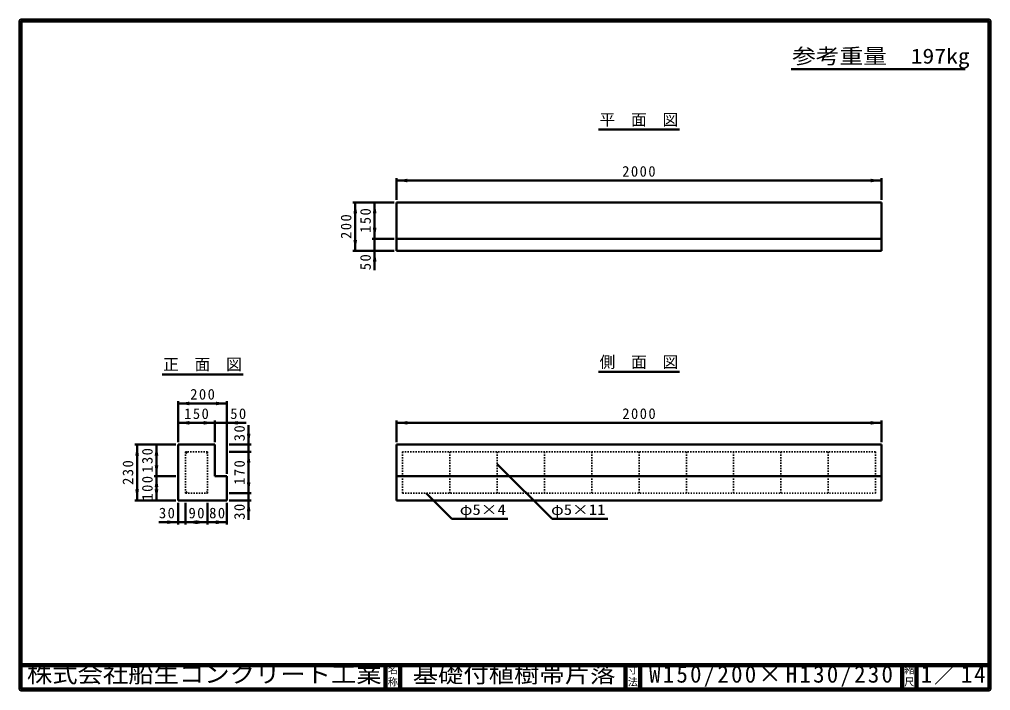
# Model space of a CAD drawing. Units: millimetres, scale not verified. Extents: x 100 to 4105, y 100 to 2870.
import ezdxf
from ezdxf.enums import TextEntityAlignment as Align

# ---------------------------------------------------------------- set-up
doc = ezdxf.new("R2010")
doc.units = ezdxf.units.MM
doc.header["$LTSCALE"] = 5
doc.linetypes.add('USER1', pattern=[2.2, 1, -1.2])
doc.layers.add('V-nasSTD', color=7, linetype='Continuous', lineweight=50)
doc.styles.add('ＭＳ ゴシック', font='')
doc.styles.get('ＭＳ ゴシック').set_extended_font_data('MS Gothic')

msp = doc.modelspace()

# ---------------------------------------------------------------- hatches: boundary and pattern name
at = {"layer": 'V-nasSTD'}
for points in [[(1700, 2197.5), (1655, 2205), (1700, 2212.5)], [(3610, 2212.5), (3655, 2205), (3610, 2197.5)], [(1477.5, 2070), (1485, 2115), (1492.5, 2070)], [(1557.5, 2070), (1565, 2115), (1572.5, 2070)], [(1572.5, 2010), (1565, 1965), (1557.5, 2010)], [(1492.5, 1960), (1485, 1915), (1477.5, 1960)], [(1557.5, 1870), (1565, 1915), (1572.5, 1870)], [(800.326, 1277.5), (755.326, 1285), (800.326, 1292.5)], [(910.326, 1292.5), (955.326, 1285), (910.326, 1277.5)], [(800.326, 1197.5), (755.326, 1205), (800.326, 1212.5)], [(860.326, 1212.5), (905.326, 1205), (860.326, 1197.5)], [(1000.326, 1197.5), (955.326, 1205), (1000.326, 1212.5)], [(1700.326, 1197.5), (1655.326, 1205), (1700.326, 1212.5)], [(3610.326, 1212.5), (3655.326, 1205), (3610.326, 1197.5)], [(1037.826, 1160), (1045.326, 1115), (1052.826, 1160)], [(577.826, 1070), (585.326, 1115), (592.826, 1070)], [(657.826, 1070), (665.326, 1115), (672.826, 1070)], [(787.826, 1085, 0.41421), (785.326, 1082.5, 0.66818), (789.594, 1080.732, 0.66818)], [(875.326, 1082.5, 0.41421), (872.826, 1085, 0.66818), (871.058, 1080.732, 0.66818)], [(1037.826, 1040), (1045.326, 1085), (1052.826, 1040)], [(672.826, 1030), (665.326, 985), (657.826, 1030)], [(657.826, 940), (665.326, 985), (672.826, 940)], [(592.826, 930), (585.326, 885), (577.826, 930)], [(672.826, 930), (665.326, 885), (657.826, 930)], [(1052.826, 960), (1045.326, 915), (1037.826, 960)], [(785.326, 917.5, 0.41421), (787.826, 915, 0.66818), (789.594, 919.268, 0.66818)], [(872.826, 915, 0.41421), (875.326, 917.5, 0.66818), (871.058, 919.268, 0.66818)], [(1037.826, 840), (1045.326, 885), (1052.826, 840)], [(710.326, 802.5), (755.326, 795), (710.326, 787.5)], [(830.326, 787.5), (785.326, 795), (830.326, 802.5)], [(830.326, 802.5), (875.326, 795), (830.326, 787.5)], [(920.326, 787.5), (875.326, 795), (920.326, 802.5)], [(910.326, 802.5), (955.326, 795), (910.326, 787.5)]]:
    msp.add_hatch(color=256, dxfattribs=at).paths.add_polyline_path(points)

# ---------------------------------------------------------------- linework, layer by layer
at = {"layer": 'V-nasSTD', "lineweight": 100}
for p, q in [((105, 2865), (105, 105)), ((4100, 2865), (105, 2865)), ((4100, 105), (4100, 2865)), ((105, 205), (4100, 205)), ((1610, 205), (1610, 105)), ((1670, 205), (1670, 105)), ((2600, 205), (2600, 105)), ((2660, 205), (2660, 105)), ((3740, 205), (3740, 105)), ((3800, 205), (3800, 105)), ((105, 105), (4100, 105))]:
    msp.add_line(p, q, dxfattribs=at)
at = {"layer": 'V-nasSTD'}
for p, q in [((3282.536, 2664.753), (4000.536, 2664.753)), ((2488, 2415), (2822, 2415)), ((1655, 2125), (1655, 2215)), ((3655, 2205), (1655, 2205)), ((3655, 2125), (3655, 2215)), ((1645, 2115), (1475, 2115)), ((1485, 2115), (1485, 1915)), ((1565, 2115), (1565, 1965)), ((1655, 2115), (1655, 1915)), ((3655, 2115), (1655, 2115)), ((3655, 1915), (3655, 2115)), ((1645, 1965), (1555, 1965)), ((1565, 1965), (1565, 1915)), ((1655, 1965), (3655, 1965)), ((1645, 1915), (1475, 1915)), ((1565, 1915), (1565, 1835)), ((1655, 1915), (3655, 1915)), ((688.326, 1405), (1022.326, 1405)), ((2488.326, 1415), (2822.326, 1415)), ((755.326, 1125), (755.326, 1295)), ((955.326, 1285), (755.326, 1285)), ((955.326, 995), (955.326, 1295)), ((905.326, 1205), (755.326, 1205)), ((905.326, 1125), (905.326, 1215)), ((955.326, 1205), (905.326, 1205)), ((1035.326, 1205), (955.326, 1205)), ((1655.326, 1125), (1655.326, 1215)), ((3655.326, 1205), (1655.326, 1205)), ((3655.326, 1125), (3655.326, 1215)), ((1045.326, 1115), (1045.326, 1195)), ((745.326, 1115), (575.326, 1115)), ((585.326, 1115), (585.326, 885)), ((665.326, 1115), (665.326, 985)), ((755.326, 1115), (755.326, 885)), ((905.326, 1115), (755.326, 1115)), ((905.326, 985), (905.326, 1115)), ((1055.326, 1115), (965.326, 1115)), ((1055.326, 1085), (965.326, 1085)), ((1045.326, 1115), (1045.326, 1085)), ((1045.326, 1085), (1045.326, 915)), ((1655.326, 1115), (1655.326, 885)), ((3655.326, 1115), (1655.326, 1115)), ((3655.326, 885), (3655.326, 1115)), ((2296.392, 808.934), (2070.326, 1035)), ((745.326, 985), (655.326, 985)), ((665.326, 985), (665.326, 885)), ((905.326, 985), (955.326, 985)), ((955.326, 885), (955.326, 985)), ((3655.326, 985), (1655.326, 985)), ((745.326, 885), (575.326, 885)), ((755.326, 885), (955.326, 885)), ((1055.326, 915), (965.326, 915)), ((1055.326, 885), (965.326, 885)), ((1045.326, 915), (1045.326, 885)), ((1045.326, 885), (1045.326, 805)), ((1655.326, 885), (3655.326, 885)), ((1883.892, 808.934), (1777.826, 915)), ((755.326, 785), (755.326, 875)), ((785.326, 785), (785.326, 875)), ((875.326, 785), (875.326, 875)), ((955.326, 785), (955.326, 875)), ((2113.892, 808.934), (1883.892, 808.934)), ((2526.392, 808.934), (2296.392, 808.934)), ((755.326, 795), (675.326, 795)), ((785.326, 795), (755.326, 795)), ((875.326, 795), (785.326, 795)), ((955.326, 795), (875.326, 795))]:
    msp.add_line(p, q, dxfattribs=at)
at = {"layer": 'V-nasSTD', "linetype": 'USER1', "lineweight": 35}
for p, q in [((785.326, 1085), (785.326, 915)), ((875.326, 1085), (785.326, 1085)), ((875.326, 915), (875.326, 1085)), ((1680.326, 1085), (1680.326, 915)), ((3630.326, 1085), (1680.326, 1085)), ((1875.326, 915), (1875.326, 1085)), ((2070.326, 915), (2070.326, 1085)), ((2265.326, 915), (2265.326, 1085)), ((2460.326, 915), (2460.326, 1085)), ((2655.326, 1085), (2655.326, 915)), ((2850.326, 915), (2850.326, 1085)), ((3045.326, 915), (3045.326, 1085)), ((3240.326, 915), (3240.326, 1085)), ((3435.326, 915), (3435.326, 1085)), ((3630.326, 915), (3630.326, 1085)), ((785.326, 915), (875.326, 915)), ((1680.326, 915), (3630.326, 915))]:
    msp.add_line(p, q, dxfattribs=at)
at = {"layer": 'V-nasSTD', "lineweight": 13}
msp.add_lwpolyline([(100, 100), (100, 2870), (4105, 2870), (4105, 100)], close=True, dxfattribs=at)
at = {"layer": 'V-nasSTD', "linetype": 'USER1', "lineweight": 35}
for centre in [(787.826, 1082.5), (872.826, 1082.5), (787.826, 917.5), (872.826, 917.5)]:
    msp.add_circle(centre, 2.5, dxfattribs=at)

# ---------------------------------------------------------------- texts
at = {"layer": 'V-nasSTD', "style": 'ＭＳ ゴシック'}
for s, height, width, p in [('参考重量\u3000197kg', 62.32, 1.15, (3286.536, 2749.753)), ('φ5×4', 43.99, 1.15, (1915.892, 868.934)), ('φ5×11', 43.99, 1.15, (2292.392, 868.934)), ('株式会社船生コンクリート工業', 69.65, 1.1, (130.75, 202.55)), ('基礎付植樹帯片落', 69.65, 1.1, (1721.75, 202.5))]:
    msp.add_text(s, height=height, dxfattribs=dict(at, width=width)).set_placement(p, align=Align.TOP_LEFT)
for s, height, p in [('平\u3000面\u3000図', 47.65, (2491.996, 2480)), ('側\u3000面\u3000図', 47.65, (2492.322, 1480)), ('正\u3000面\u3000図', 47.65, (692.322, 1470)), ('名', 30.79, (1618.982, 200.999)), ('寸', 30.79, (2608.982, 200.999)), ('縮', 30.79, (3748.982, 200.999)), ('称', 30.79, (1618.976, 151.01)), ('法', 30.79, (2608.976, 151.01)), ('尺', 30.79, (3748.976, 151.01))]:
    msp.add_text(s, height=height, dxfattribs=at).set_placement(p, align=Align.TOP_LEFT)
at = {"layer": 'V-nasSTD', "attachment_point": 1, "style": 'ＭＳ ゴシック'}
for s, insert, char_height in [('\\T1.2;2000', (2585.894, 2265), 43.99), ('\\T1.2;200', (804.339, 1345), 43.99), ('\\T1.2;150', (779.339, 1265), 43.99), ('\\T1.2;50', (969.326, 1265), 43.99), ('\\T1.2;2000', (2586.22, 1265), 43.99), ('\\T1.2;30', (675.326, 855), 43.99), ('\\T1.2;90', (797.326, 855), 43.99), ('\\T1.2;80', (882.326, 855), 43.99), ('\\T1.19;W150/200×H130/230', (2696.5, 202.5), 69.65), ('\\T1.16;1／14', (3817, 202.582), 69.65)]:
    msp.add_mtext(s, dxfattribs=dict(at, insert=insert, char_height=char_height))
at = {"layer": 'V-nasSTD', "char_height": 43.99, "attachment_point": 1, "rotation": 90, "style": 'ＭＳ ゴシック'}
for s, insert in [('\\T1.2;150', (1505, 1989.013)), ('\\T1.2;200', (1425, 1964.013)), ('\\T1.2;50', (1505, 1835)), ('\\T1.2;30', (985.326, 1129)), ('\\T1.2;130', (605.326, 999.013)), ('\\T1.2;230', (525.326, 949.013)), ('\\T1.2;170', (985.326, 949.013)), ('\\T1.2;100', (605.326, 884.013)), ('\\T1.2;30', (985.326, 805))]:
    msp.add_mtext(s, dxfattribs=dict(at, insert=insert))

doc.saveas('drawing.dxf')
